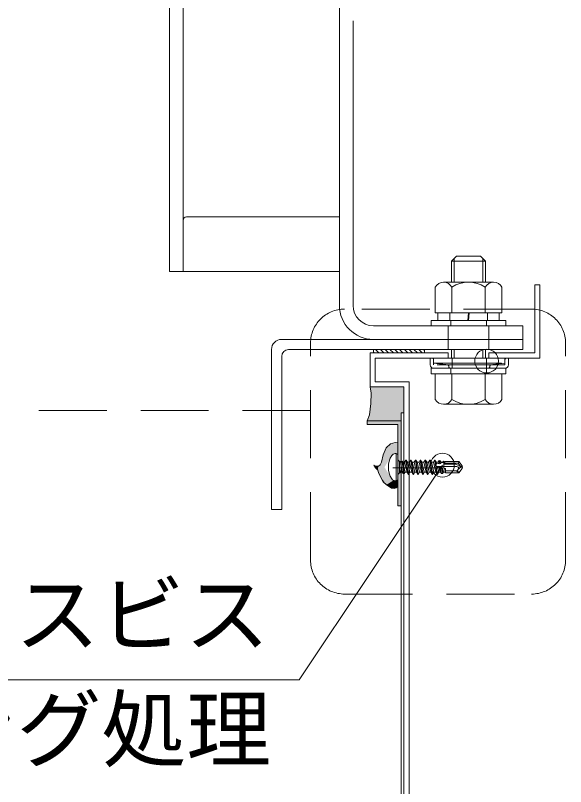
# Model space of a CAD drawing. Units: millimetres at full size, sheet at 1:10; details may follow other scales. Extents: x -2020 to 1980, y -1318 to 1442.
# Drawn here: x -1430.9 to -1268.9, y 910 to 1136.8 of the extents above; entities that cross this region are included whole.
import ezdxf
from ezdxf.enums import TextEntityAlignment as Align

# ---------------------------------------------------------------- set-up
doc = ezdxf.new("R2010")
doc.units = ezdxf.units.MM
doc.header["$LTSCALE"] = 10
doc.linetypes.add('DASHED2', pattern=[3, 2, -1])
for name, color, linetype, lineweight in [('A-0', 4, 'Continuous', 5), ('A-1', 3, 'Continuous', 5), ('A-A_ＮＳプロスチール仕様', 7, 'Continuous', 5), ('A-B', 4, 'Continuous', 5)]:
    doc.layers.add(name, color=color, linetype=linetype, lineweight=lineweight)
doc.styles.add('ＭＳ ゴシック', font='')
doc.styles.get('ＭＳ ゴシック').set_extended_font_data('MS Gothic')

msp = doc.modelspace()

# ---------------------------------------------------------------- linework, layer by layer
at = {"layer": 'A-0', "color": 7}
for p, q in [((-1302.49, 1064.48), (-1292.49, 1064.48)), ((-1302.49, 1064.48), (-1302.49, 1058.28)), ((-1292.49, 1064.48), (-1293.99, 1065.98)), ((-1292.49, 1058.28), (-1292.49, 1064.48)), ((-1290.13, 1058.28), (-1304.85, 1058.28)), ((-1307.3, 1049.28), (-1307.3, 1056.86)), ((-1302.4, 1049.28), (-1302.4, 1056.86)), ((-1292.58, 1049.28), (-1292.58, 1056.86)), ((-1287.67, 1049.28), (-1287.67, 1056.86)), ((-1287.67, 1049.28), (-1307.3, 1049.28)), ((-1306.54, 1049.28), (-1306.54, 1047.08)), ((-1306.54, 1049.28), (-1297.49, 1049.28)), ((-1297.73, 1049.28), (-1306.43, 1049.28)), ((-1303.04, 1049.28), (-1303.04, 1047.08)), ((-1297.49, 1049.28), (-1297.68, 1047.08)), ((-1297.29, 1049.28), (-1297.49, 1047.08)), ((-1297.29, 1049.28), (-1288.44, 1049.28)), ((-1288.03, 1049.28), (-1295.58, 1049.28)), ((-1291.94, 1049.28), (-1291.94, 1047.08)), ((-1288.44, 1049.28), (-1288.44, 1047.08)), ((-1308.49, 1047.08), (-1286.49, 1047.08)), ((-1308.49, 1047.08), (-1308.49, 1045.48)), ((-1306.54, 1047.08), (-1297.68, 1047.08)), ((-1298.87, 1047.08), (-1306.43, 1047.08)), ((-1302.74, 1047.08), (-1302.74, 1045.48)), ((-1297.49, 1047.08), (-1288.44, 1047.08)), ((-1292.24, 1047.08), (-1292.24, 1045.48)), ((-1286.49, 1045.48), (-1286.49, 1047.08)), ((-1286.49, 1045.48), (-1308.49, 1045.48)), ((-1325.27, 1037.48), (-1325.49, 1037.69)), ((-1323.86, 1037.48), (-1324.86, 1038.48)), ((-1322.45, 1037.48), (-1323.45, 1038.48)), ((-1321.03, 1037.48), (-1322.03, 1038.48)), ((-1319.62, 1037.48), (-1320.62, 1038.48)), ((-1318.2, 1037.48), (-1319.2, 1038.48)), ((-1316.79, 1037.48), (-1317.79, 1038.48)), ((-1315.38, 1037.48), (-1316.38, 1038.48)), ((-1313.96, 1037.48), (-1314.96, 1038.48)), ((-1312.55, 1037.48), (-1313.55, 1038.48)), ((-1311.13, 1037.48), (-1312.13, 1038.48)), ((-1310.49, 1038.25), (-1310.72, 1038.48)), ((-1302.49, 1038.48), (-1302.49, 1035.98)), ((-1292.49, 1038.48), (-1292.49, 1035.98)), ((-1308.77, 1035.98), (-1285.77, 1035.98)), ((-1308.77, 1033.98), (-1308.77, 1035.98)), ((-1303.49, 1035.98), (-1291.49, 1035.98)), ((-1303.49, 1035.98), (-1291.49, 1035.98)), ((-1285.77, 1035.98), (-1285.77, 1033.98)), ((-1308.49, 1032.98), (-1308.49, 1031.38)), ((-1308.49, 1032.98), (-1286.49, 1032.98)), ((-1286.77, 1032.98), (-1307.77, 1032.98)), ((-1302.74, 1032.98), (-1302.74, 1031.38)), ((-1292.24, 1032.98), (-1292.24, 1031.38)), ((-1286.49, 1031.38), (-1286.49, 1032.98)), ((-1286.49, 1031.38), (-1308.49, 1031.38)), ((-1287.67, 1031.38), (-1307.3, 1031.38)), ((-1307.3, 1031.38), (-1307.3, 1023.8)), ((-1302.4, 1031.38), (-1302.4, 1023.8)), ((-1292.58, 1031.38), (-1292.58, 1023.8)), ((-1287.67, 1031.38), (-1287.67, 1023.8)), ((-1327.29, 1016.48), (-1327.29, 1017.48)), ((-1327.29, 1016.48), (-1318.29, 1016.48)), ((-1318.29, 992.48), (-1318.29, 1016.48)), ((-1317.29, 1017.48), (-1317.29, 992.48)), ((-1318.29, 992.48), (-1317.29, 992.48))]:
    msp.add_line(p, q, dxfattribs=at)
at = {"layer": 'A-0'}
for p, q in [((-1301.69, 1065.28), (-1301.69, 1058.28)), ((-1293.29, 1058.28), (-1293.29, 1065.28)), ((-1301.69, 1038.48), (-1301.69, 1035.98)), ((-1293.29, 1038.48), (-1293.29, 1035.98)), ((-1291.49, 1037.48), (-1281.49, 1037.48)), ((-1316.49, 879.77), (-1316.49, 1027.45)), ((-1317.29, 884.31), (-1317.29, 1019.91)), ((-1352.49, 991.48), (-1355.49, 991.48))]:
    msp.add_line(p, q, dxfattribs=at)
at = {"layer": 'A-0', "color": 3, "linetype": 'DASHED2'}
for p, q in [((-1278.93, 1050.38), (-1333.99, 1050.38)), ((-1343.99, 976.58), (-1343.99, 1040.38)), ((-1268.93, 976.58), (-1268.93, 1040.38)), ((-1343.99, 1020.52), (-1492.83, 1020.52)), ((-1333.99, 966.58), (-1278.93, 966.58))]:
    msp.add_line(p, q, dxfattribs=at)
at = {"layer": 'A-0', "linetype": 'DASHED2'}
for p, q in [((-1307.77, 1035.98), (-1307.77, 1035.48)), ((-1307.77, 1034.48), (-1286.77, 1034.48)), ((-1303.27, 1033.98), (-1307.77, 1034.48)), ((-1302.32, 1032.98), (-1302.32, 1035.98)), ((-1292.22, 1032.98), (-1292.22, 1035.98)), ((-1291.27, 1033.98), (-1286.77, 1034.48)), ((-1286.77, 1035.48), (-1286.77, 1035.98)), ((-1303.27, 1033.48), (-1303.27, 1033.98)), ((-1291.27, 1033.48), (-1291.27, 1033.98))]:
    msp.add_line(p, q, dxfattribs=at)
at = {"layer": 'A-0', "color": 7, "linetype": 'DASHED2'}
for p, q in [((-1307.77, 1035.48), (-1307.77, 1033.98)), ((-1286.77, 1033.98), (-1286.77, 1035.48)), ((-1286.77, 1033.98), (-1307.77, 1033.98)), ((-1303.27, 1032.98), (-1303.27, 1033.48)), ((-1291.27, 1032.98), (-1291.27, 1033.48))]:
    msp.add_line(p, q, dxfattribs=at)
at = {"layer": 'A-0', "color": 3}
for p, q in [((-1347.32, 941.37), (-1305.14, 1004.44)), ((-1659.49, 941.37), (-1347.32, 941.37))]:
    msp.add_line(p, q, dxfattribs=at)
at = {"layer": 'A-0', "color": 7}
for points in [[(-1293.99, 1065.98), (-1300.99, 1065.98), (-1302.49, 1064.48)], [(-1290.13, 1022.38), (-1304.85, 1022.38), (-1290.13, 1022.38)]]:
    msp.add_lwpolyline(points, dxfattribs=at)
msp.add_lwpolyline([(-1325.49, 1038.48), (-1310.49, 1038.48), (-1310.49, 1037.48), (-1325.49, 1037.48)], close=True, dxfattribs=at)
at = {"layer": 'A-0', "color": 3}
for centre in [(-1292.17, 1035.12), (-1305.18, 1004.48)]:
    msp.add_circle(centre, 3.5, dxfattribs=at)
at = {"layer": 'A-0', "color": 7}
for centre, radius, start, end in [((-1304.85, 1055.45), 2.83, 29.9998, 149.9999), ((-1297.49, 1049.07), 9.21, 57.7959, 122.2043), ((-1290.13, 1055.45), 2.83, 29.9998, 149.9999), ((-1307.77, 1033.98), 1, 180, 270), ((-1286.77, 1033.98), 1, 270, 0), ((-1304.85, 1025.21), 2.83, 210.0001, 330.0002), ((-1297.49, 1031.59), 9.21, 237.7957, 302.2042), ((-1290.13, 1025.21), 2.83, 210.0001, 330.0002)]:
    msp.add_arc(centre, radius, start, end, dxfattribs=at)
at = {"layer": 'A-0', "color": 3, "linetype": 'DASHED2'}
for centre, start, end in [((-1333.99, 1040.38), 90, 180), ((-1278.93, 1040.38), 0, 90), ((-1333.99, 976.58), 180, 270), ((-1278.93, 976.58), 270, 0)]:
    msp.add_arc(centre, 10, start, end, dxfattribs=at)
at = {"layer": 'A-0'}
msp.add_arc((-1325.49, 1051.48), 10, 180, 270, dxfattribs=at)
at = {"layer": 'A-0', "color": 7, "linetype": 'DASHED2'}
for centre, start, end in [((-1308.27, 1035.48), 0, 90), ((-1286.27, 1035.48), 90, 180), ((-1303.77, 1033.48), 0, 90), ((-1290.77, 1033.48), 90, 180)]:
    msp.add_arc(centre, 0.5, start, end, dxfattribs=at)
at = {"layer": 'A-0', "linetype": 'DASHED2'}
for centre, start, end in [((-1302.77, 1033.48), 180, 270), ((-1291.77, 1033.48), 270, 0)]:
    msp.add_arc(centre, 0.5, start, end, dxfattribs=at)
at = {"layer": 'A-0', "color": 254}
for points in [[(-1322.29, 1017.48), (-1322.29, 1016.48), (-1327.29, 1017.48), (-1327.29, 1016.48)], [(-1322.29, 1017.48), (-1322.29, 1016.48), (-1318.29, 1016.48)], [(-1317.29, 1017.48), (-1322.29, 1017.48), (-1318.29, 1016.48)], [(-1318.29, 992.48), (-1317.29, 992.48), (-1317.29, 1017.48)], [(-1317.29, 1017.48), (-1318.29, 1016.48), (-1318.29, 992.48)]]:
    msp.add_solid(points, dxfattribs=at)
at = {"layer": 'A-1', "color": 7}
for p, q in [((-1326.49, 1027.48), (-1316.49, 1027.48)), ((-1327.29, 1017.48), (-1317.29, 1017.48)), ((-1317.39, 1017.48), (-1317.29, 1017.58)), ((-1317.39, 1017.48), (-1317.29, 1017.58)), ((-1317.39, 1017.48), (-1317.29, 1017.58)), ((-1317.39, 1017.48), (-1317.29, 1017.58)), ((-1319.79, 1003.68), (-1306.08, 1003.68))]:
    msp.add_line(p, q, dxfattribs=at)
at = {"layer": 'A-1', "color": 4}
for q in [(-1317.29, 1018.31), (-1316.49, 1019.91)]:
    msp.add_line((-1317.29, 1019.91), q, dxfattribs=at)
at = {"layer": 'A-1'}
for p, q in [((-1318.79, 1007.89), (-1319.09, 1007.89)), ((-1318.79, 1007.89), (-1319.09, 1007.89)), ((-1318.79, 999.89), (-1318.79, 1007.89)), ((-1318.79, 999.89), (-1318.79, 1007.89)), ((-1318.29, 1000.39), (-1318.29, 1007.39)), ((-1318.29, 1000.39), (-1318.29, 1007.39)), ((-1317.48, 1005.57), (-1317.79, 1005.57)), ((-1317.48, 1005.57), (-1317.05, 1005.66)), ((-1317.17, 1003.11), (-1317.48, 1005.57)), ((-1316.78, 1003.21), (-1317.05, 1005.66)), ((-1316.15, 1002.44), (-1316.86, 1005.34)), ((-1315.6, 1002.44), (-1316.3, 1005.34)), ((-1315.93, 1005.99), (-1315.22, 1001.79)), ((-1315.83, 1005.99), (-1315.93, 1005.99)), ((-1315.12, 1001.79), (-1315.83, 1005.99)), ((-1315.83, 1005.99), (-1315.45, 1005.34)), ((-1314.74, 1002.44), (-1315.45, 1005.34)), ((-1314.19, 1002.44), (-1314.89, 1005.34)), ((-1314.52, 1005.99), (-1313.81, 1001.79)), ((-1314.42, 1005.99), (-1314.52, 1005.99)), ((-1313.71, 1001.79), (-1314.42, 1005.99)), ((-1314.42, 1005.99), (-1314.04, 1005.34)), ((-1313.33, 1002.44), (-1314.04, 1005.34)), ((-1312.78, 1002.44), (-1313.48, 1005.34)), ((-1313.11, 1005.99), (-1312.4, 1001.79)), ((-1313.01, 1005.99), (-1313.11, 1005.99)), ((-1312.3, 1001.79), (-1313.01, 1005.99)), ((-1313.01, 1005.99), (-1312.63, 1005.34)), ((-1311.92, 1002.44), (-1312.63, 1005.34)), ((-1311.37, 1002.44), (-1312.07, 1005.34)), ((-1311.7, 1005.99), (-1310.99, 1001.79)), ((-1311.6, 1005.99), (-1311.7, 1005.99)), ((-1310.89, 1001.79), (-1311.6, 1005.99)), ((-1311.6, 1005.99), (-1311.22, 1005.34)), ((-1310.51, 1002.44), (-1311.22, 1005.34)), ((-1309.96, 1002.44), (-1310.66, 1005.34)), ((-1310.29, 1005.99), (-1309.58, 1001.79)), ((-1310.19, 1005.99), (-1310.29, 1005.99)), ((-1309.48, 1001.79), (-1310.19, 1005.99)), ((-1310.19, 1005.99), (-1309.81, 1005.34)), ((-1309.1, 1002.44), (-1309.81, 1005.34)), ((-1308.55, 1002.44), (-1309.25, 1005.34)), ((-1308.88, 1005.99), (-1308.17, 1001.79)), ((-1308.78, 1005.99), (-1308.88, 1005.99)), ((-1308.07, 1001.79), (-1308.78, 1005.99)), ((-1308.78, 1005.99), (-1308.4, 1005.34)), ((-1307.69, 1002.44), (-1308.4, 1005.34)), ((-1307.14, 1002.44), (-1307.84, 1005.34)), ((-1307.47, 1005.99), (-1307.24, 1004.66)), ((-1307.37, 1005.99), (-1307.47, 1005.99)), ((-1307.15, 1004.68), (-1307.37, 1005.99)), ((-1307.37, 1005.99), (-1306.99, 1005.34)), ((-1306.89, 1004.92), (-1307.15, 1004.68)), ((-1306.89, 1004.92), (-1306.99, 1005.34)), ((-1306.43, 1005.34), (-1306.99, 1005.34)), ((-1306.35, 1005.01), (-1306.89, 1004.92)), ((-1306.14, 1005.83), (-1306.43, 1005.34)), ((-1306.35, 1005.01), (-1306.43, 1005.34)), ((-1305.98, 1004.91), (-1306.35, 1005.01)), ((-1306.14, 1005.83), (-1305.98, 1004.91)), ((-1305.84, 1005.79), (-1306.14, 1005.83)), ((-1305.67, 1004.97), (-1305.98, 1004.91)), ((-1305.67, 1004.97), (-1305.84, 1005.79)), ((-1305.84, 1005.79), (-1305.58, 1005.34)), ((-1305.53, 1005.15), (-1305.67, 1004.97)), ((-1305.53, 1005.15), (-1305.58, 1005.34)), ((-1305.02, 1005.34), (-1305.58, 1005.34)), ((-1305, 1005.24), (-1305.53, 1005.15)), ((-1305, 1005.24), (-1305.02, 1005.34)), ((-1304.75, 1005.15), (-1305, 1005.24)), ((-1304.83, 1005.66), (-1304.75, 1005.15)), ((-1304.79, 1003.59), (-1304.79, 1005.17)), ((-1300.57, 1005.09), (-1304.79, 1005.09)), ((-1301.19, 1004.79), (-1304.79, 1004.79)), ((-1304.29, 1005.59), (-1304.75, 1005.15)), ((-1304.29, 1005.59), (-1300.31, 1005.59)), ((-1299.79, 1003.97), (-1301.19, 1004.79)), ((-1300.57, 1005.09), (-1300.31, 1005.59)), ((-1299.37, 1004.25), (-1300.31, 1005.59)), ((-1317.7, 1002.98), (-1317.56, 1002.44)), ((-1317.7, 1002.21), (-1317.7, 1002.98)), ((-1317.7, 1002.98), (-1317.56, 1002.44)), ((-1317.7, 1002.21), (-1317.7, 1002.98)), ((-1317.01, 1002.44), (-1317.17, 1003.11)), ((-1316.78, 1003.21), (-1316.39, 1002.02)), ((-1316.78, 1002.04), (-1316.78, 1003.21)), ((-1307.24, 1004.66), (-1307.27, 1004.66)), ((-1307.15, 1004.68), (-1307.24, 1004.66)), ((-1307.22, 1004.52), (-1306.76, 1001.79)), ((-1306.66, 1001.79), (-1307.09, 1004.32)), ((-1306.73, 1004.11), (-1304.29, 1003.46)), ((-1306.28, 1002.44), (-1306.69, 1004.1)), ((-1300.95, 1004.09), (-1306.54, 1004.09)), ((-1305.78, 1003.69), (-1306.09, 1003.94)), ((-1305.73, 1002.44), (-1306.09, 1003.94)), ((-1305.38, 1003.52), (-1305.78, 1003.69)), ((-1305.78, 1003.69), (-1305.49, 1002.03)), ((-1305.18, 1003.7), (-1305.38, 1003.52)), ((-1305.08, 1002.08), (-1305.38, 1003.52)), ((-1304.87, 1002.44), (-1305.18, 1003.7)), ((-1304.41, 1003.11), (-1304.58, 1003.54)), ((-1304.32, 1002.44), (-1304.58, 1003.54)), ((-1304.29, 1003.46), (-1304.41, 1003.11)), ((-1304.41, 1003.11), (-1304.29, 1002.39)), ((-1304.29, 1002.19), (-1304.29, 1003.46)), ((-1301.12, 1002.79), (-1304.29, 1002.79)), ((-1300.58, 1003.87), (-1300.95, 1004.09)), ((-1300.46, 1003.36), (-1300.71, 1003)), ((-1299.86, 1003.76), (-1299.29, 1003.89)), ((-1299.79, 1003.97), (-1299.29, 1003.89)), ((-1299.29, 1003.89), (-1299.37, 1004.25)), ((-1299.37, 1003.53), (-1299.29, 1003.89)), ((-1318.29, 1001.71), (-1317.79, 1002.21)), ((-1318.29, 1001.71), (-1317.79, 1002.21)), ((-1317.79, 1002.21), (-1317.7, 1002.21)), ((-1316.78, 1002.04), (-1317.01, 1002.44)), ((-1316.78, 1002.04), (-1316.39, 1002.02)), ((-1316.39, 1002.02), (-1316.15, 1002.44)), ((-1316.15, 1002.44), (-1315.6, 1002.44)), ((-1315.22, 1001.79), (-1315.6, 1002.44)), ((-1315.22, 1001.79), (-1315.12, 1001.79)), ((-1315.12, 1001.79), (-1314.74, 1002.44)), ((-1314.74, 1002.44), (-1314.19, 1002.44)), ((-1313.81, 1001.79), (-1314.19, 1002.44)), ((-1313.81, 1001.79), (-1313.71, 1001.79)), ((-1313.71, 1001.79), (-1313.33, 1002.44)), ((-1313.33, 1002.44), (-1312.78, 1002.44)), ((-1312.4, 1001.79), (-1312.78, 1002.44)), ((-1312.4, 1001.79), (-1312.3, 1001.79)), ((-1312.3, 1001.79), (-1311.92, 1002.44)), ((-1311.92, 1002.44), (-1311.37, 1002.44)), ((-1310.99, 1001.79), (-1311.37, 1002.44)), ((-1310.99, 1001.79), (-1310.89, 1001.79)), ((-1310.89, 1001.79), (-1310.51, 1002.44)), ((-1310.51, 1002.44), (-1309.96, 1002.44)), ((-1309.58, 1001.79), (-1309.96, 1002.44)), ((-1309.58, 1001.79), (-1309.48, 1001.79)), ((-1309.48, 1001.79), (-1309.1, 1002.44)), ((-1309.1, 1002.44), (-1308.55, 1002.44)), ((-1308.17, 1001.79), (-1308.55, 1002.44)), ((-1308.17, 1001.79), (-1308.07, 1001.79)), ((-1308.07, 1001.79), (-1307.69, 1002.44)), ((-1307.69, 1002.44), (-1307.14, 1002.44)), ((-1306.76, 1001.79), (-1307.14, 1002.44)), ((-1306.76, 1001.79), (-1306.66, 1001.79)), ((-1306.66, 1001.79), (-1306.28, 1002.44)), ((-1306.28, 1002.44), (-1305.73, 1002.44)), ((-1305.49, 1002.03), (-1305.73, 1002.44)), ((-1304.87, 1002.44), (-1304.32, 1002.44)), ((-1304.29, 1002.39), (-1304.32, 1002.44)), ((-1304.29, 1002.19), (-1300.31, 1002.19)), ((-1318.79, 999.89), (-1319.09, 999.89)), ((-1318.79, 999.89), (-1319.09, 999.89))]:
    msp.add_line(p, q, dxfattribs=at)
at = {"layer": 'A-1', "color": 7}
for points in [[(-1326.49, 1027.48), (-1326.14, 1025.66), (-1326.21, 1022.62), (-1326.68, 1019.31), (-1327.29, 1017.48)], [(-1318.28, 1011.03), (-1319.13, 1011.11), (-1320.49, 1010.76), (-1321.72, 1009.6), (-1322.61, 1007.51), (-1323.15, 1005.38), (-1323.5, 1004.57), (-1324.04, 1004.19), (-1324.82, 1004.19), (-1325.32, 1004.5), (-1324.89, 1003.68), (-1324.2, 1003.06), (-1323.97, 1002.37), (-1323.5, 1001.25), (-1322.61, 999.58), (-1321.68, 998.7), (-1320.18, 997.69), (-1319.29, 997.65), (-1318.75, 997.84), (-1318.29, 998.27)], [(-1318.28, 1011.03), (-1319.13, 1011.11), (-1320.49, 1010.76), (-1321.72, 1009.6), (-1322.61, 1007.51), (-1323.15, 1005.38), (-1323.5, 1004.57), (-1324.04, 1004.19), (-1324.82, 1004.19), (-1325.32, 1004.5), (-1324.89, 1003.68), (-1324.2, 1003.06), (-1323.97, 1002.37), (-1323.5, 1001.25), (-1322.61, 999.58), (-1321.68, 998.7), (-1320.18, 997.69), (-1319.29, 997.65), (-1318.75, 997.84), (-1318.29, 998.27)]]:
    msp.add_lwpolyline(points, dxfattribs=at)
at = {"layer": 'A-1'}
for points in [[(-1318.29, 1006.07), (-1317.79, 1005.57), (-1317.79, 1002.21)], [(-1318.29, 1006.07), (-1317.79, 1005.57), (-1317.79, 1002.21)], [(-1317.17, 1003.11), (-1317.48, 1005.57), (-1317.79, 1005.57)], [(-1317.48, 1005.57), (-1317.05, 1005.66), (-1316.86, 1005.34)], [(-1315.93, 1005.99), (-1316.3, 1005.34), (-1316.86, 1005.34)], [(-1314.52, 1005.99), (-1314.89, 1005.34), (-1315.45, 1005.34)], [(-1313.11, 1005.99), (-1313.48, 1005.34), (-1314.04, 1005.34)], [(-1311.7, 1005.99), (-1312.07, 1005.34), (-1312.63, 1005.34)], [(-1310.29, 1005.99), (-1310.66, 1005.34), (-1311.22, 1005.34)], [(-1308.88, 1005.99), (-1309.25, 1005.34), (-1309.81, 1005.34)], [(-1307.47, 1005.99), (-1307.84, 1005.34), (-1308.4, 1005.34)], [(-1304.29, 1005.59), (-1304.83, 1005.66), (-1305.02, 1005.34)], [(-1299.37, 1004.25), (-1299.79, 1003.97), (-1300.57, 1005.09)], [(-1300.59, 1002.49), (-1300.31, 1002.19), (-1299.37, 1003.53)], [(-1317.79, 1002.21), (-1317.7, 1002.21), (-1317.56, 1002.44), (-1317.01, 1002.44)], [(-1317.7, 1002.21), (-1317.56, 1002.44), (-1317.01, 1002.44)], [(-1305.49, 1002.03), (-1305.08, 1002.08), (-1304.87, 1002.44)]]:
    msp.add_lwpolyline(points, dxfattribs=at)
for centre, radius, start, end in [((-1314.59, 1003.89), 6.5, 148.1092, 211.8908), ((-1314.59, 1003.89), 6.5, 148.1092, 211.8908), ((-1319.09, 1006.69), 1.2, 90, 148.1092), ((-1319.09, 1006.69), 1.2, 90, 148.1092), ((-1318.79, 1007.39), 0.5, 0, 90), ((-1318.79, 1007.39), 0.5, 0, 90), ((-1306.54, 1004.84), 0.75, 193.2032, 270), ((-1301.3, 1001.79), 1, 42.8457, 90), ((-1301.12, 1003.29), 0.5, 270, 325), ((-1300.22, 1002.83), 0.5, 145, 222.8457), ((-1300.08, 1004.74), 1, 240, 282.5), ((-1300.76, 1003.56), 0.356, 325, 60), ((-1299.64, 1002.78), 1, 102.5, 145), ((-1319.09, 1001.09), 1.2, 211.8908, 270), ((-1319.09, 1001.09), 1.2, 211.8908, 270), ((-1318.79, 1000.39), 0.5, 270, 0), ((-1318.79, 1000.39), 0.5, 270, 0)]:
    msp.add_arc(centre, radius, start, end, dxfattribs=at)
at = {"layer": 'A-1', "color": 31}
for points in [[(-1317.29, 1019.91), (-1316.49, 1027.48), (-1326.49, 1027.48)], [(-1317.29, 1019.91), (-1326.49, 1027.48), (-1326.14, 1025.66)], [(-1317.29, 1019.91), (-1316.49, 1019.91), (-1316.49, 1027.48)], [(-1317.29, 1019.91), (-1326.14, 1025.66), (-1326.21, 1022.62)], [(-1317.29, 1019.91), (-1326.21, 1022.62), (-1326.68, 1019.31)], [(-1326.68, 1019.31), (-1327.29, 1017.48), (-1317.29, 1017.48)], [(-1326.68, 1019.31), (-1317.29, 1017.48), (-1317.29, 1019.91)], [(-1318.28, 1011.03), (-1319.13, 1011.11), (-1323.15, 1005.38), (-1322.61, 1007.51)], [(-1319.76, 1007.89), (-1318.29, 1011.02), (-1323.15, 1005.38)], [(-1319.13, 1011.11), (-1320.49, 1010.76), (-1322.61, 1007.51), (-1321.72, 1009.6)], [(-1319.76, 1007.89), (-1318.29, 1007.89), (-1318.29, 1011.02)], [(-1323.15, 1005.38), (-1322.24, 1003.89), (-1319.76, 1007.89)], [(-1323.5, 1001.25), (-1319.76, 999.89), (-1323.15, 1005.38)], [(-1323.5, 1001.25), (-1323.15, 1005.38), (-1323.5, 1004.57)], [(-1324.82, 1004.19), (-1325.32, 1004.5), (-1324.89, 1003.68)], [(-1324.82, 1004.19), (-1324.89, 1003.68), (-1324.2, 1003.06)], [(-1324.04, 1004.19), (-1324.82, 1004.19), (-1324.2, 1003.06)], [(-1324.04, 1004.19), (-1324.2, 1003.06), (-1323.5, 1001.25)], [(-1323.5, 1001.25), (-1323.5, 1004.57), (-1324.04, 1004.19)], [(-1323.5, 1001.25), (-1322.61, 999.58), (-1321.68, 998.7)], [(-1323.5, 1001.25), (-1321.68, 998.7), (-1319.76, 999.89)], [(-1321.68, 998.7), (-1319.76, 999.89), (-1320.18, 997.69), (-1319.29, 997.65)], [(-1319.76, 999.89), (-1318.29, 999.89), (-1319.29, 997.65), (-1318.75, 997.84)], [(-1318.29, 999.89), (-1318.29, 998.27), (-1318.75, 997.84)]]:
    msp.add_solid(points, dxfattribs=at)
at = {"layer": 'A-A_ＮＳプロスチール仕様'}
for p, q in [((-1277.99, 1057.48), (-1276.49, 1057.48)), ((-1277.99, 1037.48), (-1277.99, 1057.48)), ((-1276.49, 1035.98), (-1276.49, 1057.48)), ((-1326.49, 1037.48), (-1326.49, 1027.48)), ((-1326.49, 1037.48), (-1303.49, 1037.48)), ((-1303.49, 1037.48), (-1303.49, 1035.98)), ((-1291.49, 1037.48), (-1277.99, 1037.48)), ((-1324.99, 1035.98), (-1303.49, 1035.98)), ((-1324.99, 1035.98), (-1324.99, 1028.98)), ((-1324.99, 1028.98), (-1314.99, 1028.98)), ((-1316.49, 1027.48), (-1316.49, 638.98)), ((-1314.99, 1028.98), (-1314.99, 638.98))]:
    msp.add_line(p, q, dxfattribs=at)
msp.add_lwpolyline([(-1291.49, 1037.48), (-1291.49, 1035.98), (-1276.49, 1035.98)], dxfattribs=at)
at = {"layer": 'A-B'}
for p, q in [((-1385.49, 1201.22), (-1385.49, 1074.48)), ((-1381.49, 1201.22), (-1381.49, 1074.48)), ((-1335.49, 1135.22), (-1335.49, 1201.22)), ((-1335.49, 1135.22), (-1335.49, 1051.48)), ((-1331.49, 1051.48), (-1331.49, 1135.22)), ((-1335.49, 1093.48), (-1335.49, 1115.15)), ((-1335.49, 1095.48), (-1335.49, 1051.48)), ((-1380.49, 1077.48), (-1335.49, 1077.48)), ((-1385.49, 1076.48), (-1385.49, 1061.48)), ((-1385.49, 1061.48), (-1381.49, 1061.48)), ((-1325.49, 1045.48), (-1281.49, 1045.48)), ((-1303.49, 1038.48), (-1303.49, 1045.48)), ((-1291.49, 1038.48), (-1291.49, 1045.48)), ((-1281.49, 1038.48), (-1281.49, 1045.48)), ((-1352.49, 1041.48), (-1325.49, 1041.48)), ((-1350.49, 1041.48), (-1330.49, 1041.48)), ((-1350.49, 1041.48), (-1281.49, 1041.48)), ((-1330.49, 1041.48), (-1303.49, 1041.48)), ((-1325.49, 1041.48), (-1298.49, 1041.48)), ((-1291.49, 1041.48), (-1281.49, 1041.48)), ((-1355.49, 1038.48), (-1355.49, 991.48)), ((-1350.49, 1038.48), (-1281.49, 1038.48)), ((-1355.49, 1036.48), (-1355.49, 991.48)), ((-1352.49, 1036.48), (-1352.49, 991.48))]:
    msp.add_line(p, q, dxfattribs=at)
msp.add_lwpolyline([(-1381.49, 1076.48), (-1381.49, 1061.48), (-1335.49, 1061.48)], dxfattribs=at)
for centre, radius, start, end in [((-1380.49, 1076.48), 1, 90, 180), ((-1325.49, 1051.48), 10, 180, 270), ((-1325.49, 1051.48), 6, 180, 270), ((-1352.49, 1038.48), 3, 90, 180), ((-1350.49, 1036.48), 2, 90, 180)]:
    msp.add_arc(centre, radius, start, end, dxfattribs=at)

# ---------------------------------------------------------------- texts
at = {"layer": 'A-0', "color": 3, "style": 'ＭＳ ゴシック'}
for s, p in [('テクスビス', (-1481.05, 946)), ('※ビス頭シーリング処理', (-1630.57, 912.18))]:
    msp.add_text(s, height=18.33, dxfattribs=at).set_placement(p, align=Align.BOTTOM_LEFT)

doc.saveas('drawing.dxf')
